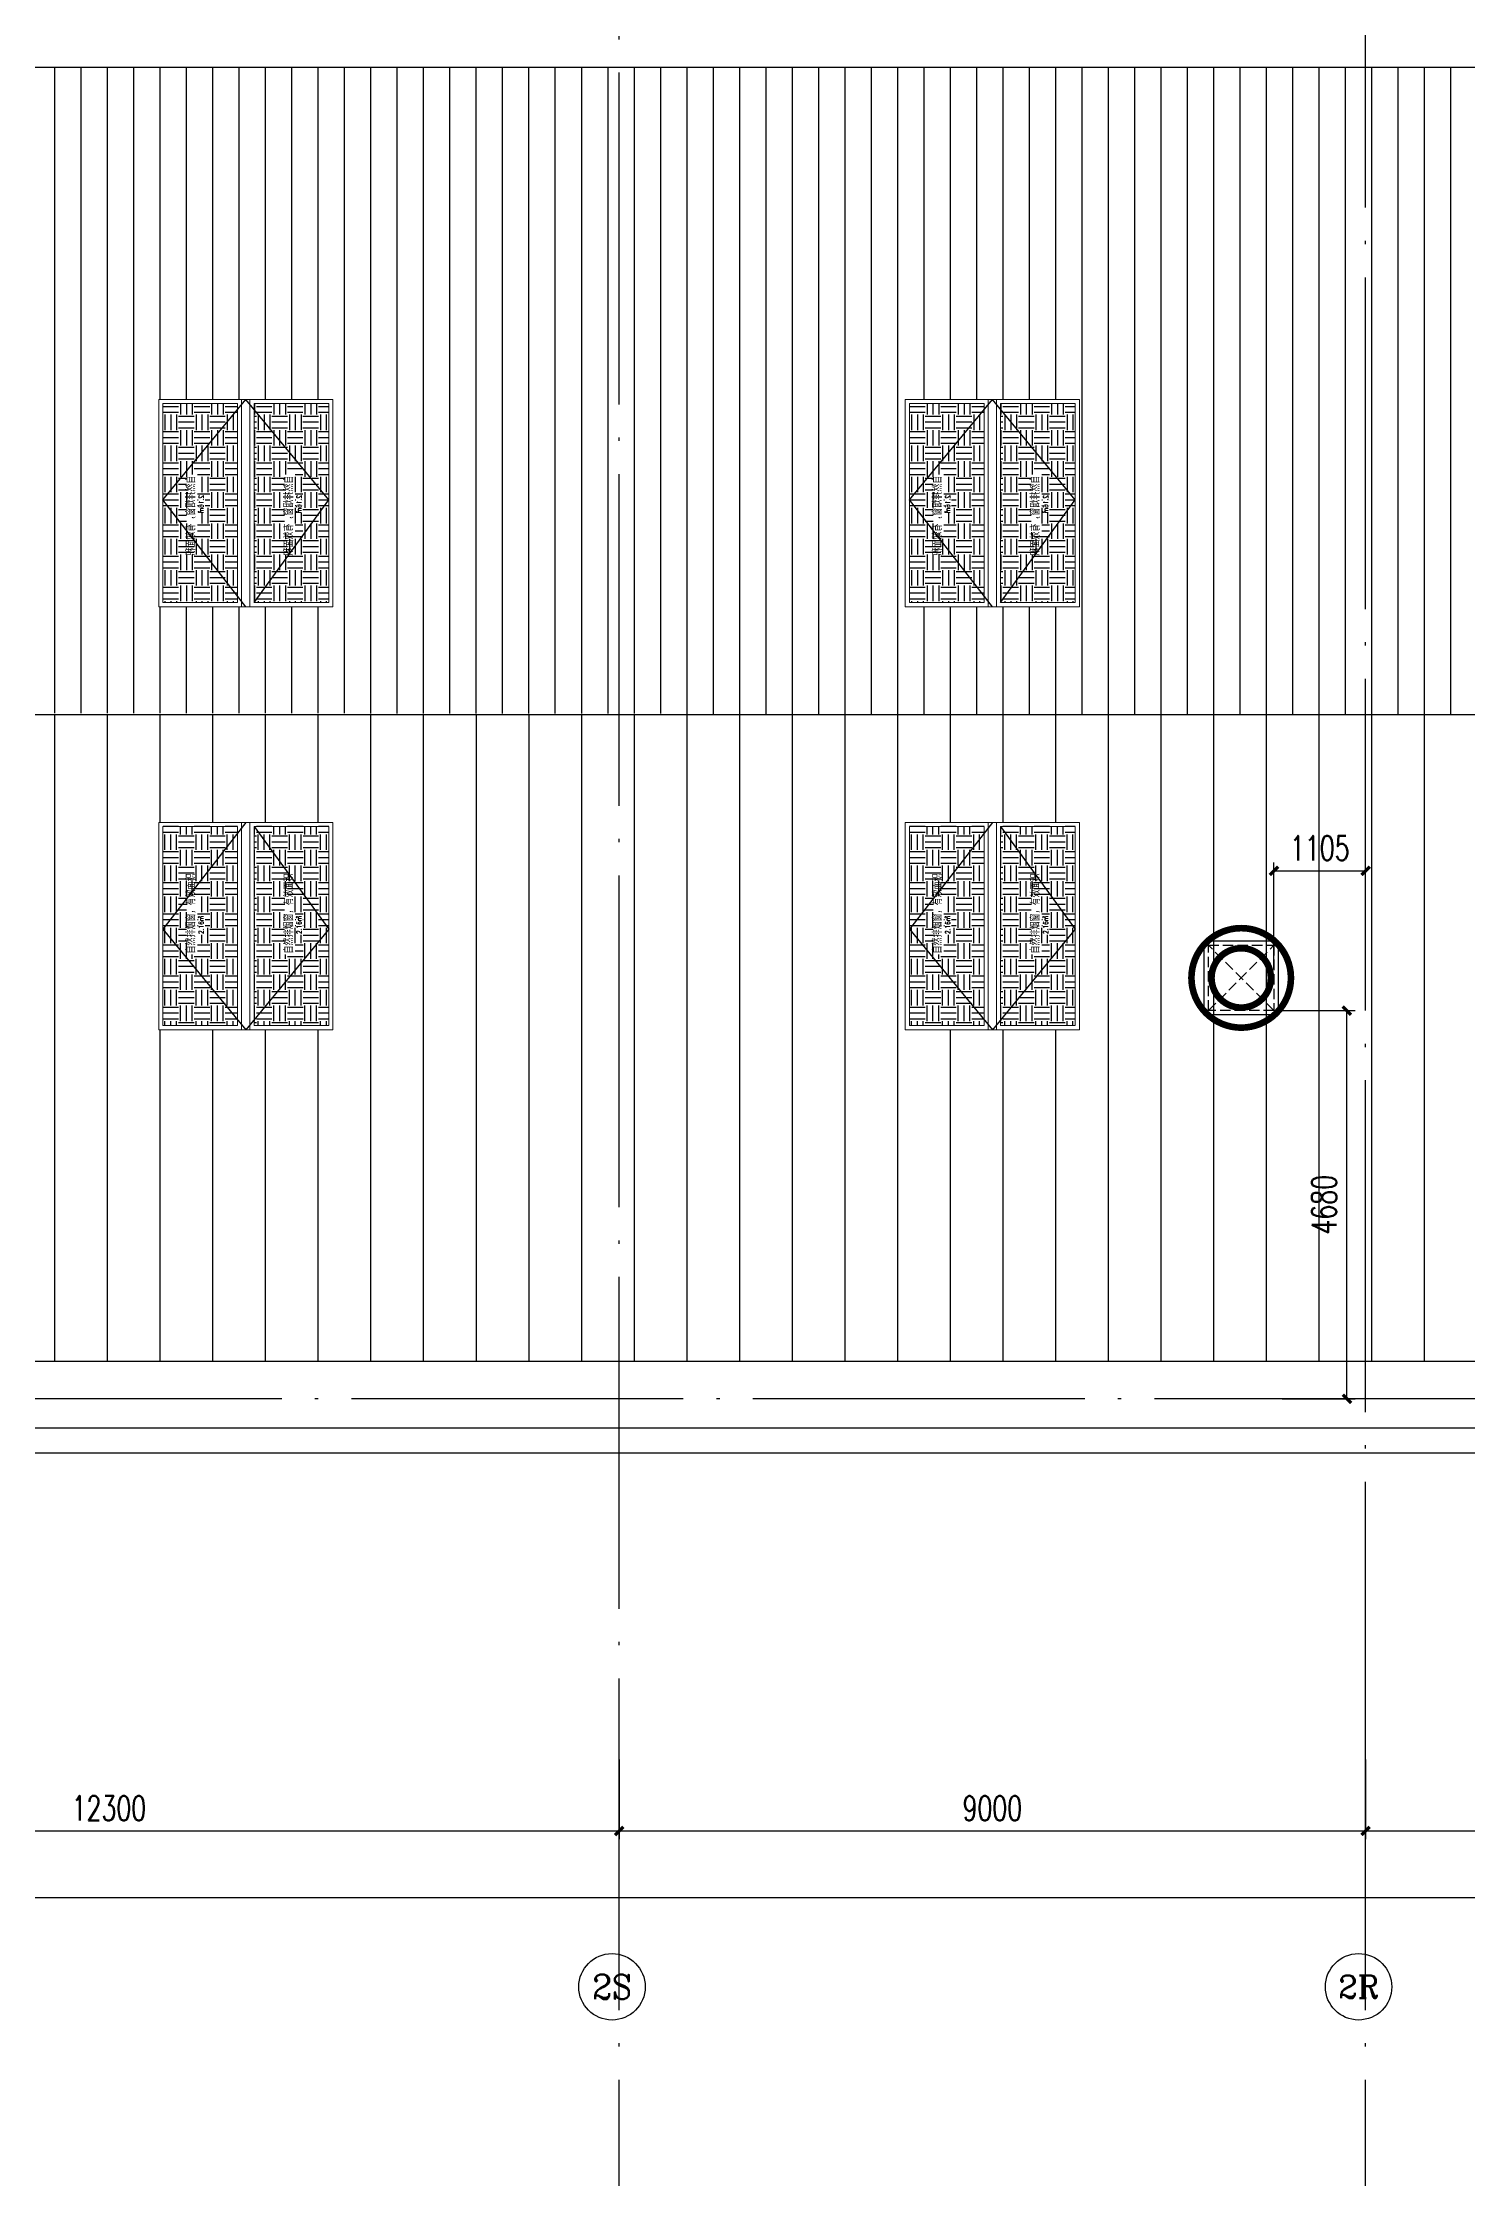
# Model space of a CAD drawing. Extents: x -555607 to 460190, y 498714 to 1664455.
# Drawn here: x 220198 to 237371, y 630673 to 656420 of the extents above; entities that cross this region are included whole.
import ezdxf
from ezdxf.enums import TextEntityAlignment as Align

# ---------------------------------------------------------------- set-up
doc = ezdxf.new("R2010")
doc.units = 0
doc.header["$LTSCALE"] = 1000
doc.header["$MEASUREMENT"] = 0
for name, pattern in [('DASH', [0.35, 0.25, -0.1]), ('DOTE', [2.42, 2, -0.2, 0.02, -0.2]), ('HIDDEN', [9.525, 6.35, -3.175])]:
    doc.linetypes.add(name, pattern=pattern)
doc.layers.get('Defpoints').update_dxf_attribs({"color": 210})
for name, color, linetype in [('A-AXIS-D', 1, 'Continuous'), ('A-AXIS-DOTE', 14, 'DOTE'), ('A-AXIS-DP', 126, 'Continuous'), ('A-HATCH-2', 251, 'Continuous'), ('A-LIN-V', 9, 'Continuous'), ('A-SFCE', 30, 'Continuous'), ('A-WINDOW', 8, 'Continuous'), ('SPACE', 7, 'Continuous'), ('SPACE_HATCH', 8, 'Continuous'), ('参考线', 8, 'Continuous'), ('外框', 1, 'HIDDEN'), ('暖通', 7, 'Continuous')]:
    doc.layers.add(name, color=color, linetype=linetype)
doc.layers.add('成型线', color=3, linetype='Continuous', lineweight=18)
doc.styles.add('_TCH_AXIS', font='COMPLEX', dxfattribs={"bigfont": 'GBCBIG'})
doc.styles.add('_TCH_DIM_T3', font='SIMPLEX', dxfattribs={"width": 0.705882, "bigfont": 'GBCBIG'})
doc.styles.add('_TCH_SPACE', font='SIMPLEX', dxfattribs={"height": 5, "bigfont": 'GBCBIG'})
doc.dimstyles.new('_TCH_ARCH&&100', dxfattribs={"dimtxt": 297.5, "dimasz": 100, "dimexe": 100, "dimexo": 100, "dimgap": 126.25, "dimtad": 1, "dimdec": 0, "dimzin": 0, "dimdsep": 46, "dimtxsty": '_TCH_DIM_T3', "dimblk": 'ARCHTICK', "dimcen": 0.09, "dimclrt": 7, "dimazin": 2, "dimtfac": 1, "dimtdec": 0, "dimtix": 1, "dimtmove": 2, "dimatfit": 3, "dimfxl": 100, "dimtolj": 1, "dimtzin": 0, "dimarcsym": 0})
pattern_1 = [(0, (0, 0), (187.5, 187.5), [187.5, -187.5]), (0, (0, 70.31), (187.5, 187.5), [187.5, -187.5]), (0, (0, 140.62), (187.5, 187.5), [187.5, -187.5]), (90, (23.44, 164.06), (-187.5, 187.5), [187.5, -187.5]), (90, (93.75, 164.06), (-187.5, 187.5), [187.5, -187.5]), (90, (164.06, 164.06), (-187.5, 187.5), [187.5, -187.5])]

# ---------------------------------------------------------------- blocks, each defined once
blk = doc.blocks.new('_ArchTick')
at = {"color": 0, "linetype": 'ByBlock', "const_width": 0.4}
blk.add_lwpolyline([(-0.5, -0.5), (0.5, 0.5)], dxfattribs=at)
blk = doc.blocks.new('*D475')
at = {"layer": 'A-AXIS-D', "color": 0, "lineweight": -2, "transparency": 16777216}
for p, q in [((214846, 635720), (214846, 634760)), ((227146, 635720), (227146, 634760)), ((214846, 634860), (227146, 634860))]:
    blk.add_line(p, q, dxfattribs=at)
at = {"layer": 'Defpoints', "color": 0, "transparency": 16777216}
for p in [(214846, 635820), (227146, 635820), (227146, 634860)]:
    blk.add_point(p, dxfattribs=at)
at = {"layer": 'A-AXIS-D', "color": 0, "lineweight": -2, "transparency": 16777216, "xscale": 100, "yscale": 100, "zscale": 100, "rotation": 180}
blk.add_blockref('_ArchTick', (214846, 634860), dxfattribs=at)
at = {"layer": 'A-AXIS-D', "color": 0, "lineweight": -2, "transparency": 16777216, "xscale": 100, "yscale": 100, "zscale": 100}
blk.add_blockref('_ArchTick', (227146, 634860), dxfattribs=at)
at = {"layer": 'A-AXIS-D', "color": 7, "transparency": 16777216, "insert": (220996, 635135), "char_height": 297.5, "attachment_point": 5, "style": '_TCH_DIM_T3'}
blk.add_mtext('\\A1;12300', dxfattribs=at)
blk = doc.blocks.new('*D476')
at = {"layer": 'A-AXIS-D', "color": 0, "lineweight": -2, "transparency": 16777216}
for p, q in [((227146, 635720), (227146, 634760)), ((236146, 635720), (236146, 634760)), ((227146, 634860), (236146, 634860))]:
    blk.add_line(p, q, dxfattribs=at)
at = {"layer": 'Defpoints', "color": 0, "transparency": 16777216}
for p in [(227146, 635820), (236146, 635820), (236146, 634860)]:
    blk.add_point(p, dxfattribs=at)
at = {"layer": 'A-AXIS-D', "color": 0, "lineweight": -2, "transparency": 16777216, "xscale": 100, "yscale": 100, "zscale": 100, "rotation": 180}
blk.add_blockref('_ArchTick', (227146, 634860), dxfattribs=at)
at = {"layer": 'A-AXIS-D', "color": 0, "lineweight": -2, "transparency": 16777216, "xscale": 100, "yscale": 100, "zscale": 100}
blk.add_blockref('_ArchTick', (236146, 634860), dxfattribs=at)
at = {"layer": 'A-AXIS-D', "color": 7, "transparency": 16777216, "insert": (231646, 635135), "char_height": 297.5, "attachment_point": 5, "style": '_TCH_DIM_T3'}
blk.add_mtext('\\A1;9000', dxfattribs=at)
blk = doc.blocks.new('*D477')
at = {"layer": 'A-AXIS-D', "color": 0, "lineweight": -2, "transparency": 16777216}
for p, q in [((236146, 635720), (236146, 634760)), ((245146, 635720), (245146, 634760)), ((236146, 634860), (245146, 634860))]:
    blk.add_line(p, q, dxfattribs=at)
at = {"layer": 'Defpoints', "color": 0, "transparency": 16777216}
for p in [(236146, 635820), (245146, 635820), (245146, 634860)]:
    blk.add_point(p, dxfattribs=at)
at = {"layer": 'A-AXIS-D', "color": 0, "lineweight": -2, "transparency": 16777216, "xscale": 100, "yscale": 100, "zscale": 100, "rotation": 180}
blk.add_blockref('_ArchTick', (236146, 634860), dxfattribs=at)
at = {"layer": 'A-AXIS-D', "color": 0, "lineweight": -2, "transparency": 16777216, "xscale": 100, "yscale": 100, "zscale": 100}
blk.add_blockref('_ArchTick', (245146, 634860), dxfattribs=at)
at = {"layer": 'A-AXIS-D', "color": 7, "transparency": 16777216, "insert": (240646, 635135), "char_height": 297.5, "attachment_point": 5, "style": '_TCH_DIM_T3'}
blk.add_mtext('\\A1;9000', dxfattribs=at)
blk = doc.blocks.new('*D411')
at = {"layer": 'A-AXIS-D', "color": 0, "lineweight": -2, "transparency": 16777216}
for p, q in [((213946, 635620), (213946, 633960)), ((371946, 635620), (371946, 633960)), ((213946, 634060), (371946, 634060))]:
    blk.add_line(p, q, dxfattribs=at)
at = {"layer": 'Defpoints', "color": 0, "transparency": 16777216}
for p in [(213946, 635720), (371946, 635720), (371946, 634060)]:
    blk.add_point(p, dxfattribs=at)
at = {"layer": 'A-AXIS-D', "color": 0, "lineweight": -2, "transparency": 16777216, "xscale": 100, "yscale": 100, "zscale": 100, "rotation": 180}
blk.add_blockref('_ArchTick', (213946, 634060), dxfattribs=at)
at = {"layer": 'A-AXIS-D', "color": 0, "lineweight": -2, "transparency": 16777216, "xscale": 100, "yscale": 100, "zscale": 100}
blk.add_blockref('_ArchTick', (371946, 634060), dxfattribs=at)
at = {"layer": 'A-AXIS-D', "color": 7, "transparency": 16777216, "insert": (292946, 634335), "char_height": 297.5, "attachment_point": 5, "style": '_TCH_DIM_T3'}
blk.add_mtext('\\A1;158000', dxfattribs=at)
blk = doc.blocks.new('44')
blk.add_wipeout([(277446, 745270), (279946, 745270), (279946, 747370), (277446, 747370)]).dxf.layer = '参考线'
at = {"layer": 'SPACE_HATCH'}
h = blk.add_hatch(dxfattribs=at)
h.set_pattern_fill('土壤', color=250, scale=50, style=0)
h.set_pattern_definition(pattern_1)
h.paths.add_polyline_path([(277496, 746420), (279896, 746420), (279896, 747320), (277496, 747320)])
h.paths.add_polyline_path([(278352, 746904), (279057, 746904), (279057, 747034), (278352, 747034)])
h.paths.add_polyline_path([(278591, 746811), (278817, 746811), (278817, 746895), (278591, 746895)])
h = blk.add_hatch(dxfattribs=at)
h.set_pattern_fill('土壤', color=250, scale=50, style=0)
h.set_pattern_definition(pattern_1)
h.paths.add_polyline_path([(277496, 746220), (279896, 746220), (279896, 745320), (277496, 745320)])
h.paths.add_polyline_path([(278352, 745724), (279057, 745724), (279057, 745854), (278352, 745854)])
h.paths.add_polyline_path([(278591, 745631), (278817, 745631), (278817, 745715), (278591, 745715)])
at = {"layer": '外框', "color": 250}
for points in [[(279946, 746320), (278658, 747320), (277446, 746320)], [(279896, 746220), (278658, 745320), (277446, 746320)]]:
    blk.add_lwpolyline(points, dxfattribs=at)
at = {"layer": '成型线', "color": 8}
for p, q in [((279946, 745270), (279946, 747370)), ((277496, 746420), (279896, 746420)), ((277446, 746370), (279946, 746370)), ((277446, 746270), (279946, 746270)), ((277496, 746220), (279896, 746220))]:
    blk.add_line(p, q, dxfattribs=at)
for points in [[(279946, 745270), (277446, 745270), (277446, 747370), (279946, 747370)], [(277496, 746420), (277496, 747320), (279896, 747320), (279896, 746420)], [(279896, 746220), (279896, 745320), (277496, 745320), (277496, 746220)]]:
    blk.add_lwpolyline(points, dxfattribs=at)
at = {"layer": 'SPACE', "color": 250, "style": '_TCH_SPACE'}
for p in [(278365, 746930), (278365, 745750)]:
    blk.add_text('自然排烟窗，有效面积', height=96.5, dxfattribs=at).set_placement(p)
at = {"layer": 'SPACE', "color": 250, "style": '_TCH_SPACE', "width": 0.705882}
for s, height, p in [('2.16m', 59.5, (278600, 746828)), ('2', 29.8, (278792, 746863)), ('2.16m', 59.5, (278600, 745648)), ('2', 29.8, (278792, 745683))]:
    blk.add_text(s, height=height, dxfattribs=at).set_placement(p)
blk = doc.blocks.new('eeee')
at = {"layer": 'A-LIN-V'}
blk.add_blockref('44', (16550, 81000), dxfattribs=at)
at = {"layer": 'A-LIN-V', "xscale": -0.9999999999999998}
blk.add_blockref('44', (579042, 81000), dxfattribs=at)
blk = doc.blocks.new('423432432222')
at = {"layer": 'A-WINDOW', "rotation": 90}
blk.add_blockref('eeee', (1193916, 416524), dxfattribs=at)
blk = doc.blocks.new('242343243')
at = {"layer": 'A-WINDOW'}
for p in [(-143950, -66000), (-134950, -66000)]:
    blk.add_blockref('423432432222', p, dxfattribs=at)
blk = doc.blocks.new('fengji')
at = {"layer": '暖通', "color": 7, "linetype": 'DASH', "ltscale": 0.5}
for p, q in [((-395, 395), (395, -395)), ((395, 395), (-395, -395))]:
    blk.add_line(p, q, dxfattribs=at)
at = {"layer": '暖通', "color": 7, "const_width": 79.8}
for points in [[(0, -600, -1), (0, 600, -1)], [(0, -600, 1), (0, 600, 1)]]:
    blk.add_lwpolyline(points, format="xyb", dxfattribs=at)
at = {"layer": '暖通', "color": 7, "ltscale": 0.5}
blk.add_lwpolyline([(-445, 445), (445, 445), (445, -445), (-445, -445)], close=True, dxfattribs=at)
at = {"layer": '暖通', "color": 7, "linetype": 'DASH', "const_width": 79.8}
for points in [[(0, -358, -1), (0, 358, -1)], [(0, -358, 1), (0, 358, 1)]]:
    blk.add_lwpolyline(points, format="xyb", dxfattribs=at)
at = {"layer": '暖通', "color": 7, "linetype": 'DASH', "ltscale": 0.5}
blk.add_lwpolyline([(-395, 395), (395, 395), (395, -395), (-395, -395)], close=True, dxfattribs=at)
blk = doc.blocks.new('*D801')
at = {"layer": 'A-AXIS-DP', "color": 0, "lineweight": -2, "transparency": 16777216}
for p, q in [((235041, 645245), (235041, 646535)), ((236146, 645245), (236146, 646535)), ((235041, 646435), (236146, 646435))]:
    blk.add_line(p, q, dxfattribs=at)
at = {"layer": 'Defpoints', "color": 0, "transparency": 16777216}
for p in [(236146, 646435), (235041, 645145), (236146, 645145)]:
    blk.add_point(p, dxfattribs=at)
at = {"layer": 'A-AXIS-DP', "color": 0, "lineweight": -2, "transparency": 16777216, "xscale": 100, "yscale": 100, "zscale": 100, "rotation": 180}
blk.add_blockref('_ArchTick', (235041, 646435), dxfattribs=at)
at = {"layer": 'A-AXIS-DP', "color": 0, "lineweight": -2, "transparency": 16777216, "xscale": 100, "yscale": 100, "zscale": 100}
blk.add_blockref('_ArchTick', (236146, 646435), dxfattribs=at)
at = {"layer": 'A-AXIS-DP', "color": 7, "transparency": 16777216, "insert": (235593, 646710), "char_height": 297.5, "attachment_point": 5, "style": '_TCH_DIM_T3'}
blk.add_mtext('\\A1;1105', dxfattribs=at)
blk = doc.blocks.new('*D802')
at = {"layer": 'A-AXIS-DP', "color": 0, "lineweight": -2, "transparency": 16777216}
for p, q in [((235141, 644750), (236020, 644750)), ((235920, 640070), (235920, 644750)), ((235141, 640070), (236020, 640070))]:
    blk.add_line(p, q, dxfattribs=at)
at = {"layer": 'Defpoints', "color": 0, "transparency": 16777216}
for p in [(235041, 644750), (235920, 644750), (235041, 640070)]:
    blk.add_point(p, dxfattribs=at)
at = {"layer": 'A-AXIS-DP', "color": 0, "lineweight": -2, "transparency": 16777216, "xscale": 100, "yscale": 100, "zscale": 100}
for p, rotation in [((235920, 644750), 90), ((235920, 640070), 270)]:
    blk.add_blockref('_ArchTick', p, dxfattribs=dict(at, rotation=rotation))
at = {"layer": 'A-AXIS-DP', "color": 7, "transparency": 16777216, "insert": (235645, 642410), "char_height": 297.5, "attachment_point": 5, "rotation": 90, "style": '_TCH_DIM_T3'}
blk.add_mtext('\\A1;4680', dxfattribs=at)
blk = doc.blocks.new('2312321321')
at = {"layer": '暖通', "rotation": 180}
blk.add_blockref('fengji', (234645.8, 645145), dxfattribs=at)
at = {"layer": 'A-AXIS-DP'}
for p1, p2, distance, picture, middle in [((235040.8, 645145), (236145.8, 645145), 1290, '*D801', (235593.3, 646710)), ((235040.8, 640070), (235040.8, 644750), -879.2, '*D802', (235645, 642410))]:
    dim = blk.add_aligned_dim(p1=p1, p2=p2, distance=distance, dimstyle='_TCH_ARCH&&100', dxfattribs=at)
    dim.commit()
    dim.dimension.update_dxf_attribs({"geometry": picture, "text_midpoint": middle})

msp = doc.modelspace()

# ---------------------------------------------------------------- hatches: boundary and pattern name
at = {"layer": 'A-HATCH-2'}
h = msp.add_hatch(dxfattribs=at)
h.set_pattern_fill('ANSI31', color=250, scale=200, angle=45)
h.set_pattern_definition([(90, (0, 0), (-317.5, 0), [])])
h.paths.add_polyline_path([(233880, 648320), (366415.7, 648320), (371645.8, 648320), (371645.8, 656120), (214545.8, 656120), (214545.8, 654270), (214245.8, 654270), (214245.8, 648345), (237560, 648320)])
h = msp.add_hatch(dxfattribs=at)
h.set_pattern_fill('ANSI31', color=250, scale=400, angle=45)
h.set_pattern_definition([(90, (0, 0), (-635, 0), [])])
h.paths.add_polyline_path([(233880, 648320), (366415.7, 648320), (371645.8, 648320), (371645.8, 640520), (214245.8, 640520), (214245.8, 648320), (237560, 648320)])

# ---------------------------------------------------------------- linework, layer by layer
at = {"layer": 'A-AXIS-D'}
for centre in [(227060.9, 632981.1), (236060.9, 632981.1)]:
    msp.add_circle(centre, 400, dxfattribs=at)
at = {"layer": 'A-AXIS-DOTE', "color": 250, "ltscale": 2}
for p, q in [((227145.8, 540740), (227145.8, 728870)), ((236145.8, 635071.1), (236145.8, 728870)), ((377960, 640070), (203750, 640070)), ((236145.8, 540740), (236145.8, 637259.3))]:
    msp.add_line(p, q, dxfattribs=at)
at = {"layer": 'A-LIN-V', "color": 8}
for points in [[(371645.8, 656120), (214545.8, 656120)], [(371645.8, 640520), (214245.8, 640520)]]:
    msp.add_lwpolyline(points, dxfattribs=at)
at = {"layer": 'A-SFCE', "color": 8}
for points in [[(214545.8, 654570), (213945.8, 654570), (213945.8, 639420), (371945.8, 639420), (371945.8, 639420), (371945.8, 723220), (235420.9, 723220), (213945.8, 657017.5), (213945.8, 656070)], [(214245.8, 654270), (214245.8, 639720), (371645.8, 639720), (371645.8, 722920), (235639, 722920), (214245.8, 656970), (214245.8, 656370)], [(214245.8, 648320), (371645.8, 648320)]]:
    msp.add_lwpolyline(points, dxfattribs=at)

# ---------------------------------------------------------------- texts
at = {"layer": 'A-AXIS-D', "color": 7, "style": '_TCH_AXIS'}
for s, height, p, p2 in [('2S', 294.28, (226822.7, 632834), (227299.1, 632834)), ('2R', 270.86, (235815.8, 632845.7), (236306, 632845.7))]:
    msp.add_text(s, height=height, dxfattribs=at).set_placement(p, p2, align=Align.FIT)

# ---------------------------------------------------------------- dimensions: what is measured, and where the dimension line sits
at = {"layer": 'A-AXIS-D'}
for base, p1, p2, text, picture, middle in [((371945.8, 634060), (213945.8, 635720), (371945.8, 635720), '158000', '*D411', (292945.8, 634335)), ((227145.8, 634860), (214845.8, 635820), (227145.8, 635820), '12300', '*D475', (220995.8, 635135)), ((236145.8, 634860), (227145.8, 635820), (236145.8, 635820), '9000', '*D476', (231645.8, 635135)), ((245145.8, 634860), (236145.8, 635820), (245145.8, 635820), '9000', '*D477', (240645.8, 635135))]:
    dim = msp.add_linear_dim(base=base, p1=p1, p2=p2, angle=0, text=text, dimstyle='_TCH_ARCH&&100', dxfattribs=at)
    dim.commit()
    dim.dimension.update_dxf_attribs({"geometry": picture, "text_midpoint": middle, "dimtype": 129})

# ---------------------------------------------------------------- next in the draw order: block references
at = {"layer": 'A-WINDOW'}
msp.add_blockref('242343243', (0, 0), dxfattribs=at)

# ---------------------------------------------------------------- next in the draw order: block references
at = {"layer": '暖通', "color": 7}
msp.add_blockref('2312321321', (0, 0), dxfattribs=at)

doc.saveas('drawing.dxf')
